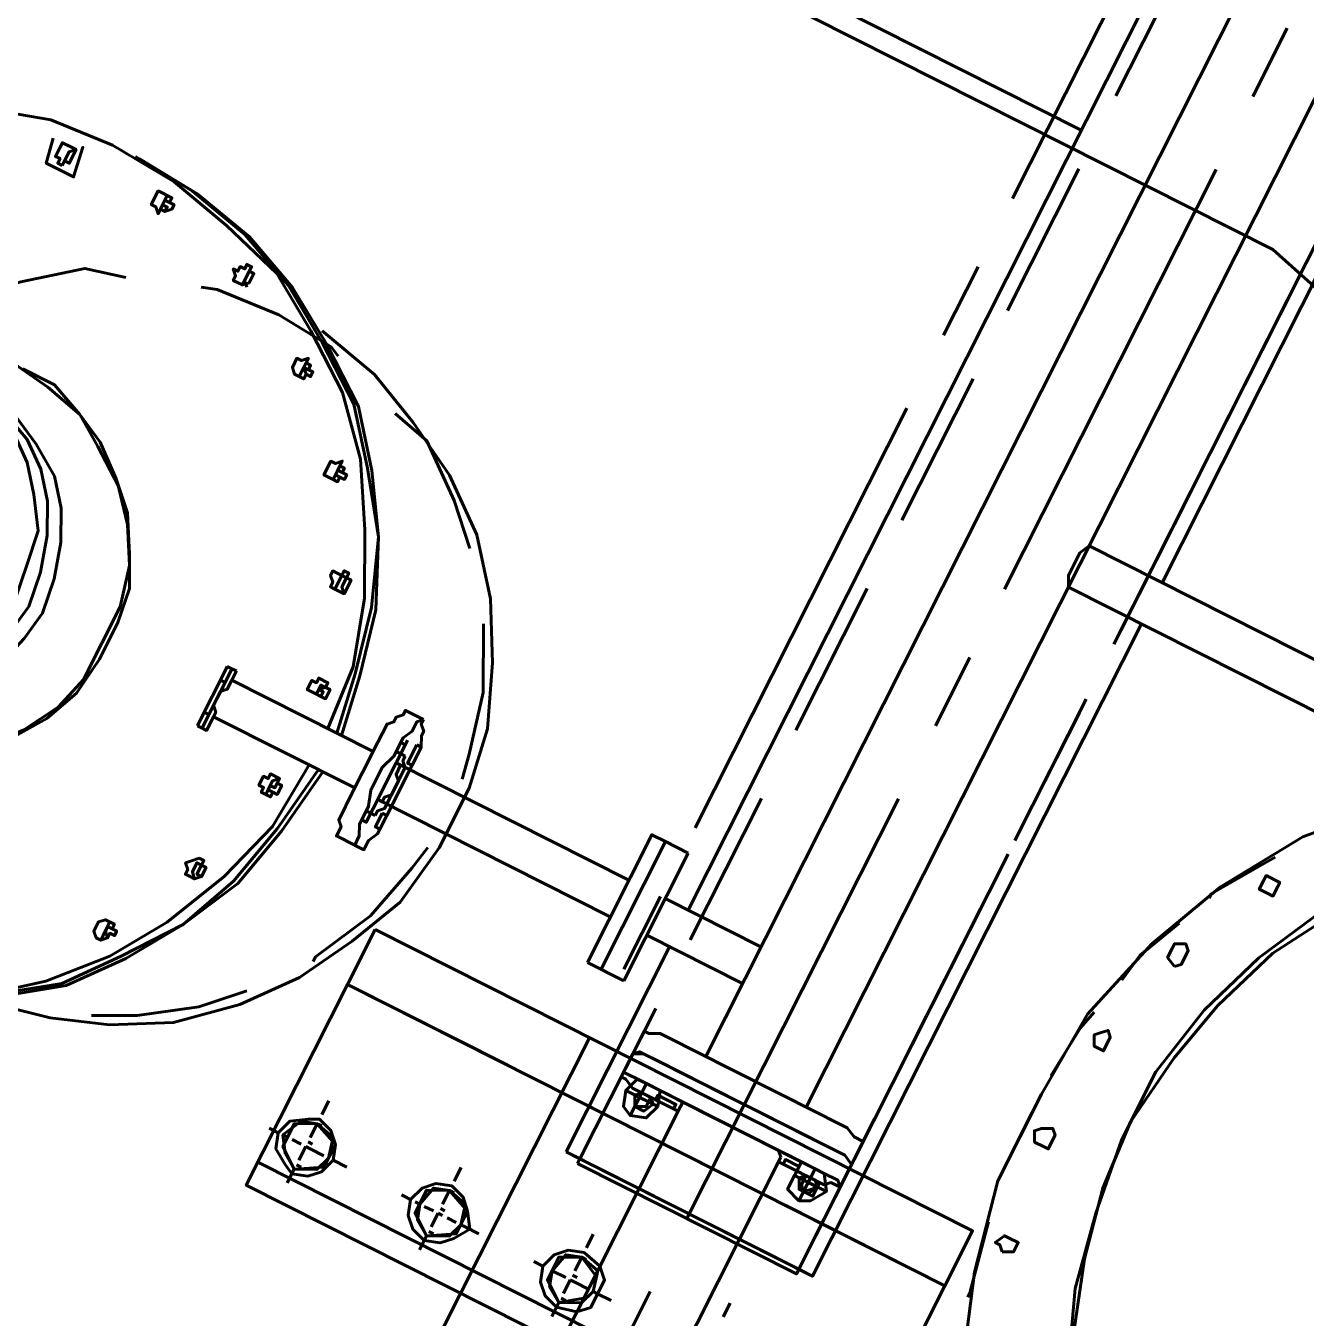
# Model space of a CAD drawing. Header units: metres. Extents: x 0 to 547597, y 0 to 1844684.
# Drawn here: x 543450.217 to 543451.253, y 1844572.259 to 1844573.304 of the extents above; entities that cross this region are included whole.
import ezdxf

# ---------------------------------------------------------------- set-up
doc = ezdxf.new("R2010")
doc.units = ezdxf.units.M
doc.layers.add('5_Thep', color=4, linetype='Continuous')
doc.layers.add('giai đoạn này', color=10, linetype='Continuous', lineweight=60)

# ---------------------------------------------------------------- blocks, each defined once
blk = doc.blocks.new('MBA220-MB')
at = {"color": 1}
for points in [[(1053.9, 111.6), (1033.2, 111.6), (1310.1, 1149), (1330.8, 1144.8), (1041.5, 70.3), (1041.5, -917.5), (1025, -917.5), (1025, -111.6)], [(1396.9, 359.6), (1454.8, 305.8), (1520.9, 264.5), (1587.1, 235.6), (1661.4, 214.9), (1735.8, 210.8), (1814.4, 210.8), (1888.8, 227.3), (1959, 252.1), (2025.1, 293.4), (2083, 334.8), (2136.7, 392.6), (2178.1, 454.6)], [(1376.3, 475.3), (1413.5, 425.7), (1454.8, 384.4), (1500.3, 347.2), (1558.1, 318.2), (1616, 297.6), (1678, 285.2), (1740, 285.2), (1802, 293.4), (1864, 305.8), (1926, 330.6), (1979.7, 363.7)], [(1380.4, 475.3), (1413.5, 429.8), (1454.8, 388.5), (1500.3, 355.4), (1549.9, 326.5), (1607.7, 305.8), (1661.4, 293.4), (1723.4, 285.2), (1781.3, 289.3), (1839.2, 301.7), (1901.2, 322.4), (1954.9, 347.2)], [(1322.5, 359.6), (1322.5, 45.5)], [(1322.5, 359.6), (1322.5, 45.5)], [(1359.7, 359.6), (1359.7, 45.5)], [(1359.7, 359.6), (1359.7, 45.5)], [(1508.5, 301.7), (1508.5, 305.8), (1500.3, 305.8), (1496.1, 305.8), (1496.1, 293.4), (1500.3, 293.4), (1508.5, 293.4), (1508.5, 301.7)], [(1479.6, 293.4), (1529.2, 260.4), (1533.3, 260.4)], [(1595.3, 260.4), (1591.2, 264.5), (1578.8, 264.5), (1574.7, 260.4), (1578.8, 252.1), (1582.9, 252.1), (1591.2, 252.1), (1595.3, 260.4)], [(1562.3, 248), (1599.5, 231.4), (1624.2, 227.3)], [(1864, 239.7), (1859.8, 248), (1851.6, 248), (1851.6, 239.7), (1851.6, 235.6), (1859.8, 231.4), (1859.8, 235.6), (1864, 239.7)], [(1682.1, 235.6), (1682.1, 239.7), (1669.7, 239.7), (1665.6, 235.6), (1669.7, 231.4), (1673.8, 227.3), (1682.1, 231.4), (1682.1, 235.6)], [(1773, 231.4), (1773, 235.6), (1760.6, 235.6), (1756.5, 231.4), (1760.6, 223.2), (1764.8, 219), (1773, 223.2), (1773, 231.4)], [(1847.4, 219), (1905.3, 231.4), (1909.4, 231.4)], [(1657.3, 219), (1673.8, 214.9), (1719.3, 210.8)], [(1752.4, 210.8), (1814.4, 210.8)], [(1909.4, 66.1), (1909.4, 210.8), (1859.8, 210.8), (1859.8, -330.6)], [(1909.4, -330.6), (2091.3, -330.6), (2091.3, 210.8), (1909.4, 210.8), (1909.4, 66.1)], [(1909.4, 210.8), (1909.4, -330.6)], [(2070.6, 210.8), (2070.6, -330.6)], [(1322.5, 111.6), (66.1, 111.6)], [(1950.8, 99.2), (1950.8, 111.6), (1359.7, 111.6)], [(1950.8, 111.6), (1950.8, -111.6)], [(1004.3, 99.2), (1384.5, 99.2)], [(1182, 99.2), (1053.9, 99.2)], [(1372.1, 99.2), (1244, 99.2)], [(1562.3, 99.2), (1434.1, 99.2)], [(1446.5, 99.2), (1508.5, 99.2)], [(1574.7, 99.2), (1954.9, 99.2)], [(1752.4, 99.2), (1624.2, 99.2)], [(1950.8, 99.2), (1814.4, 99.2)], [(1835, 99.2), (1835, 90.9), (1830.9, 82.7), (1830.9, 45.5), (1830.9, 28.9), (1830.9, -28.9), (1830.9, -45.5), (1830.9, -86.8), (1835, -95.1), (1835, -99.2), (1855.7, -99.2)], [(1835, 99.2), (1835, 90.9), (1830.9, 82.7), (1830.9, 45.5), (1830.9, 28.9), (1830.9, -28.9), (1830.9, -45.5), (1830.9, -86.8), (1835, -95.1), (1835, -99.2), (1855.7, -99.2)], [(1855.7, 99.2), (1835, 99.2)], [(1855.7, 99.2), (1835, 99.2)], [(1855.7, 99.2), (1851.6, 90.9), (1851.6, 70.3), (1851.6, 53.7), (1851.6, -57.9), (1851.6, -70.3), (1851.6, -90.9), (1855.7, -99.2), (1855.7, -99.2)], [(1855.7, 99.2), (1851.6, 90.9), (1851.6, 70.3), (1851.6, 62), (1851.6, -62), (1851.6, -74.4), (1851.6, -95.1), (1855.7, -99.2), (1855.7, -99.2)], [(1855.7, 99.2), (1851.6, 90.9), (1851.6, 70.3), (1851.6, 53.7), (1851.6, -57.9), (1851.6, -70.3), (1851.6, -90.9), (1855.7, -99.2), (1855.7, -99.2)], [(1855.7, 99.2), (1851.6, 90.9), (1851.6, 70.3), (1851.6, 62), (1851.6, -62), (1851.6, -74.4), (1851.6, -95.1), (1855.7, -99.2), (1855.7, -99.2)], [(1855.7, 99.2), (1876.4, 99.2)], [(1855.7, 99.2), (1876.4, 99.2)], [(1880.5, 45.5), (1880.5, 86.8), (1876.4, 90.9), (1876.4, 99.2), (1872.2, 95.1), (1872.2, 82.7), (1872.2, 70.3), (1872.2, -70.3), (1872.2, -82.7), (1872.2, -99.2), (1876.4, -99.2), (1876.4, -95.1), (1880.5, -86.8), (1880.5, -45.5)], [(1880.5, 45.5), (1880.5, 86.8), (1876.4, 90.9), (1876.4, 99.2), (1872.2, 95.1), (1872.2, 82.7), (1872.2, 70.3), (1872.2, -70.3), (1872.2, -82.7), (1872.2, -99.2), (1876.4, -99.2), (1876.4, -95.1), (1880.5, -86.8), (1880.5, -45.5)], [(1954.9, -99.2), (1954.9, 99.2), (1950.8, 99.2), (1950.8, -99.2), (1954.9, -99.2)], [(1884.6, 62), (1872.2, 62), (1872.2, 74.4), (1872.2, 82.7), (1884.6, 90.9), (1897, 82.7), (1901.2, 74.4), (1897, 62), (1884.6, 62)], [(1884.6, 90.9), (1884.6, 62)], [(1872.2, 74.4), (1901.2, 74.4)], [(1884.6, 70.3), (1880.5, 70.3), (1880.5, 74.4), (1880.5, 78.5), (1884.6, 82.7), (1888.8, 78.5), (1892.9, 74.4), (1888.8, 70.3), (1884.6, 70.3), (1880.5, 70.3), (1880.5, 74.4), (1880.5, 78.5), (1884.6, 82.7), (1892.9, 78.5), (1892.9, 70.3), (1884.6, 70.3)], [(1892.9, 74.4), (1892.9, 82.7), (1880.5, 82.7), (1880.5, 70.3), (1884.6, 66.1), (1892.9, 70.3), (1892.9, 74.4)], [(1880.5, 74.4), (1892.9, 74.4)], [(1884.6, 82.7), (1884.6, 66.1)], [(1872.2, 66.1), (1872.2, 66.1), (1872.2, 49.6), (1872.2, 49.6), (1872.2, 45.5), (1872.2, 66.1)], [(1872.2, 66.1), (1872.2, 66.1), (1872.2, 49.6), (1872.2, 49.6), (1872.2, 45.5), (1872.2, 66.1)], [(1880.5, 66.1), (1880.5, 62), (1876.4, 62), (1876.4, 49.6), (1880.5, 49.6), (1880.5, 45.5), (1880.5, 66.1)], [(1880.5, 66.1), (1880.5, 62), (1876.4, 62), (1876.4, 49.6), (1880.5, 49.6), (1880.5, 45.5), (1880.5, 66.1)], [(2000.3, 62), (2012.7, 62)], [(1830.9, 45.5), (-872.1, 45.5)], [(1830.9, 45.5), (-872.1, 45.5)], [(1322.5, 45.5), (1330.8, 41.3), (1351.5, 41.3), (1359.7, 45.5)], [(1322.5, 45.5), (1330.8, 41.3), (1351.5, 41.3), (1359.7, 45.5)], [(1876.4, 45.5), (1872.2, 41.3), (1872.2, -45.5), (1876.4, -45.5)], [(1876.4, 45.5), (1872.2, 41.3), (1872.2, -45.5), (1876.4, -45.5)], [(1876.4, 45.5), (3905.6, 45.5)], [(1876.4, 45.5), (3905.6, 45.5)], [(938.2, 0), (876.2, 0)], [(1384.5, 0), (1004.3, 0)], [(1508.5, 0), (1446.5, 0)], [(1954.9, 0), (1574.7, 0)], [(1909.4, -124), (1909.4, 4.1)], [(1909.4, 4.1), (1909.4, -124)], [(2083, 0), (2021, 0)], [(2041.7, -37.2), (2041.7, -24.8)], [(2066.5, -62), (2062.3, -45.5), (2054.1, -37.2), (2041.7, -37.2), (2029.3, -37.2), (2021, -45.5), (2016.9, -62), (2021, -74.4), (2029.3, -82.7), (2041.7, -86.8), (2054.1, -82.7), (2062.3, -74.4), (2066.5, -62)], [(2062.3, -62), (2054.1, -45.5), (2041.7, -41.3), (2025.1, -45.5), (2021, -62), (2025.1, -74.4), (2041.7, -78.5), (2054.1, -74.4), (2062.3, -62), (2049.9, -78.5), (2029.3, -78.5), (2021, -62), (2029.3, -45.5), (2049.9, -45.5), (2062.3, -62)], [(2041.7, -41.3), (2041.7, -37.2)], [(1830.9, -45.5), (-863.8, -45.5)], [(1830.9, -45.5), (-863.8, -45.5)], [(1731.7, -132.3), (1731.7, -45.5)], [(1731.7, -132.3), (1731.7, -45.5)], [(1764.8, -132.3), (1764.8, -45.5)], [(1764.8, -132.3), (1764.8, -45.5)], [(1872.2, -45.5), (1872.2, -45.5), (1872.2, -66.1), (1872.2, -66.1), (1872.2, -66.1), (1872.2, -45.5)], [(1872.2, -45.5), (1872.2, -45.5), (1872.2, -66.1), (1872.2, -66.1), (1872.2, -66.1), (1872.2, -45.5)], [(1880.5, -45.5), (1880.5, -49.6), (1876.4, -49.6), (1876.4, -66.1), (1880.5, -66.1), (1880.5, -66.1), (1880.5, -45.5)], [(1876.4, -45.5), (3905.6, -45.5)], [(1880.5, -45.5), (1880.5, -49.6), (1876.4, -49.6), (1876.4, -66.1), (1880.5, -66.1), (1880.5, -66.1), (1880.5, -45.5)], [(1876.4, -45.5), (3905.6, -45.5)], [(2041.7, -57.9), (2041.7, -45.5)], [(1884.6, -62), (1872.2, -66.1), (1872.2, -78.5), (1872.2, -86.8), (1884.6, -90.9), (1897, -86.8), (1901.2, -78.5), (1897, -66.1), (1884.6, -62)], [(1884.6, -90.9), (1884.6, -62)], [(2000.3, -62), (2012.7, -62)], [(2021, -62), (2021, -57.9)], [(2021, -62), (2033.4, -62)], [(2037.5, -62), (2037.5, -57.9)], [(2041.7, -62), (2041.7, -57.9)], [(2041.7, -62), (2054.1, -62)], [(2058.2, -62), (2058.2, -57.9)], [(2062.3, -62), (2074.7, -62)], [(1884.6, -66.1), (1880.5, -70.3), (1880.5, -78.5), (1880.5, -78.5), (1884.6, -82.7), (1892.9, -78.5), (1892.9, -70.3), (1884.6, -66.1)], [(1892.9, -78.5), (1892.9, -70.3), (1884.6, -66.1), (1880.5, -70.3), (1880.5, -78.5), (1884.6, -82.7), (1892.9, -78.5), (1892.9, -78.5)], [(1884.6, -70.3), (1880.5, -70.3), (1880.5, -78.5), (1880.5, -78.5), (1888.8, -78.5), (1892.9, -78.5), (1888.8, -70.3), (1884.6, -70.3)], [(1884.6, -82.7), (1884.6, -66.1)], [(2041.7, -78.5), (2041.7, -66.1)], [(1872.2, -78.5), (1901.2, -78.5)], [(1880.5, -78.5), (1892.9, -78.5)], [(2041.7, -78.5), (2041.7, -78.5)], [(2041.7, -95.1), (2041.7, -86.8)], [(863.8, -99.2), (987.8, -99.2)], [(1053.9, -99.2), (1182, -99.2)], [(1244, -99.2), (1372.1, -99.2)], [(1434.1, -99.2), (1562.3, -99.2)], [(1624.2, -99.2), (1752.4, -99.2)], [(1814.4, -99.2), (1950.8, -99.2)], [(1855.7, -99.2), (1876.4, -99.2)], [(1855.7, -99.2), (1876.4, -99.2)], [(1950.8, -111.6), (1950.8, -99.2)], [(-1847.4, -111.6), (1731.7, -111.6)], [(1764.8, -111.6), (1950.8, -111.6)], [(1690.4, -132.3), (1806.1, -132.3)], [(1806.1, -152.9), (1690.4, -152.9), (1690.4, -132.3)], [(1690.4, -132.3), (1806.1, -132.3)], [(1806.1, -152.9), (1690.4, -152.9), (1690.4, -132.3)], [(1806.1, -165.3), (1806.1, -132.3)], [(1806.1, -165.3), (1806.1, -132.3)], [(1099.4, -136.4), (719.1, -136.4)], [(1223.4, -136.4), (1161.4, -136.4)], [(1669.7, -136.4), (1289.5, -136.4)], [(1797.8, -136.4), (1731.7, -136.4)], [(2289.7, -136.4), (1859.8, -136.4)], [(2041.7, -157.1), (2041.7, -144.7)], [(1690.4, -152.9), (1806.1, -152.9)], [(1806.1, -165.3), (1690.4, -165.3), (1690.4, -152.9)], [(1690.4, -152.9), (1806.1, -152.9)], [(1806.1, -165.3), (1690.4, -165.3), (1690.4, -152.9)], [(2066.5, -181.8), (2062.3, -169.5), (2054.1, -161.2), (2041.7, -152.9), (2029.3, -161.2), (2021, -169.5), (2016.9, -181.8), (2021, -194.2), (2029.3, -202.5), (2041.7, -206.6), (2054.1, -202.5), (2062.3, -194.2), (2066.5, -181.8)], [(1731.7, -165.3), (1731.7, -376.1)], [(1731.7, -165.3), (1731.7, -376.1)], [(1764.8, -165.3), (1764.8, -376.1)], [(1764.8, -165.3), (1764.8, -376.1)], [(2062.3, -181.8), (2054.1, -165.3), (2041.7, -161.2), (2025.1, -165.3), (2021, -181.8), (2025.1, -194.2), (2041.7, -198.4), (2054.1, -194.2), (2062.3, -181.8), (2049.9, -198.4), (2029.3, -198.4), (2021, -181.8), (2029.3, -161.2), (2049.9, -161.2), (2062.3, -181.8)], [(2041.7, -161.2), (2041.7, -157.1)], [(2041.7, -173.6), (2041.7, -165.3)], [(2021, -181.8), (2021, -177.7)], [(2037.5, -181.8), (2037.5, -177.7)], [(2041.7, -181.8), (2041.7, -177.7)], [(2058.2, -181.8), (2058.2, -177.7)], [(1859.8, -330.6), (1909.4, -330.6), (1909.4, -186)], [(1909.4, -186), (1909.4, -330.6)], [(2000.3, -181.8), (2012.7, -181.8)], [(2021, -181.8), (2033.4, -181.8)], [(2041.7, -181.8), (2054.1, -181.8)], [(2041.7, -194.2), (2041.7, -186)], [(2062.3, -181.8), (2074.7, -181.8)], [(2041.7, -202.5), (2041.7, -198.4)], [(2041.7, -214.9), (2041.7, -206.6)], [(2041.7, -276.9), (2041.7, -264.5)], [(2066.5, -301.7), (2062.3, -289.3), (2054.1, -281), (2041.7, -276.9), (2029.3, -281), (2021, -289.3), (2016.9, -301.7), (2021, -310), (2029.3, -322.4), (2041.7, -326.5), (2054.1, -322.4), (2062.3, -310), (2066.5, -301.7)], [(2062.3, -301.7), (2054.1, -285.2), (2041.7, -281), (2025.1, -285.2), (2021, -301.7), (2025.1, -314.1), (2041.7, -322.4), (2054.1, -314.1), (2062.3, -301.7), (2049.9, -318.2), (2029.3, -318.2), (2021, -301.7), (2029.3, -281), (2049.9, -281), (2062.3, -301.7)], [(2041.7, -281), (2041.7, -281)], [(2041.7, -297.6), (2041.7, -285.2)], [(2000.3, -301.7), (2012.7, -301.7)], [(2021, -301.7), (2021, -297.6)], [(2021, -301.7), (2033.4, -301.7)], [(2037.5, -301.7), (2037.5, -297.6)], [(2041.7, -301.7), (2041.7, -297.6)], [(2041.7, -301.7), (2054.1, -301.7)], [(2058.2, -301.7), (2058.2, -297.6)], [(2062.3, -301.7), (2074.7, -301.7)], [(2041.7, -314.1), (2041.7, -305.8)], [(1446.5, -586.9), (1458.9, -533.2), (1479.6, -487.7), (1504.4, -442.2), (1537.5, -400.9), (1578.8, -367.8), (1624.2, -343), (1673.8, -322.4), (1723.4, -314.1), (1777.2, -314.1), (1830.9, -322.4), (1876.4, -343), (1921.8, -367.8), (1963.2, -400.9), (2000.3, -442.2), (2025.1, -487.7), (2041.7, -533.2), (2054.1, -586.9)], [(1599.5, -363.7), (1649, -338.9), (1698.6, -326.5), (1719.3, -322.4)], [(1781.3, -322.4), (1802, -326.5), (1851.6, -338.9), (1901.2, -363.7), (1905.3, -363.7)], [(2041.7, -322.4), (2041.7, -318.2)], [(2041.7, -334.8), (2041.7, -326.5)], [(1690.4, -372), (1694.5, -372), (1698.6, -367.8), (1702.8, -367.8), (1711, -363.7), (1719.3, -363.7), (1727.6, -363.7), (1773, -363.7), (1781.3, -363.7), (1789.6, -363.7), (1797.8, -367.8), (1806.1, -367.8), (1806.1, -372), (1806.1, -376.1), (1806.1, -376.1), (1797.8, -376.1), (1789.6, -380.2), (1773, -380.2), (1760.6, -384.4), (1740, -384.4), (1727.6, -380.2), (1711, -380.2), (1702.8, -376.1), (1698.6, -376.1), (1694.5, -376.1), (1690.4, -372)], [(1711, -367.8), (1711, -363.7), (1727.6, -363.7), (1727.6, -367.8), (1711, -367.8)], [(1773, -367.8), (1773, -363.7), (1785.4, -363.7), (1785.4, -367.8), (1773, -367.8)], [(1806.1, -388.5), (1806.1, -392.6), (1797.8, -392.6), (1793.7, -396.8), (1785.4, -396.8), (1777.2, -396.8), (1723.4, -396.8), (1715.2, -396.8), (1706.9, -396.8), (1702.8, -392.6), (1698.6, -392.6), (1694.5, -388.5), (1690.4, -388.5), (1690.4, -372)], [(1711, -376.1), (1727.6, -376.1), (1723.4, -376.1), (1723.4, -380.2), (1715.2, -380.2), (1715.2, -376.1), (1711, -376.1)], [(1723.4, -372), (1727.6, -372), (1731.7, -367.8), (1768.9, -367.8), (1773, -372), (1777.2, -372)], [(1723.4, -372), (1723.4, -376.1), (1731.7, -376.1), (1773, -376.1), (1777.2, -376.1), (1777.2, -372)], [(1723.4, -372), (1723.4, -376.1)], [(1731.7, -372), (1740, -372), (1744.1, -367.8), (1756.5, -367.8), (1760.6, -372), (1764.8, -372), (1764.8, -376.1), (1731.7, -376.1), (1731.7, -372)], [(1735.8, -376.1), (1764.8, -376.1)], [(1740, -376.1), (1760.6, -376.1)], [(1773, -376.1), (1785.4, -376.1), (1785.4, -380.2), (1777.2, -380.2), (1777.2, -376.1), (1773, -376.1)], [(1777.2, -372), (1777.2, -376.1)], [(1806.1, -372), (1806.1, -388.5)], [(1731.7, -524.9), (1731.7, -396.8)], [(1764.8, -524.9), (1764.8, -396.8)], [(1479.6, -504.2), (1487.9, -471.2), (1520.9, -429.8), (1549.9, -400.9)], [(1950.8, -400.9), (1979.7, -429.8), (2008.6, -471.2), (2025.1, -504.2)], [(1388.7, -781.1), (1392.8, -727.4), (1405.2, -673.7), (1425.9, -624.1), (1454.8, -578.6), (1487.9, -533.2), (1529.2, -500.1), (1574.7, -471.2), (1628.4, -446.4), (1682.1, -434), (1731.7, -425.7)], [(1764.8, -425.7), (1822.6, -434), (1876.4, -446.4), (1926, -471.2), (1971.4, -500.1), (2012.7, -533.2), (2045.8, -578.6), (2074.7, -624.1), (2095.4, -673.7), (2107.8, -727.4), (2111.9, -781.1), (2111.9, -785.3)], [(1388.7, -785.3), (1392.8, -731.5), (1405.2, -677.8), (1425.9, -628.2), (1454.8, -582.7), (1487.9, -537.3), (1529.2, -504.2), (1574.7, -471.2), (1628.4, -450.5), (1682.1, -438.1), (1731.7, -429.8)], [(1388.7, -785.3), (1392.8, -731.5), (1405.2, -677.8), (1425.9, -628.2), (1454.8, -582.7), (1487.9, -537.3), (1529.2, -504.2), (1574.7, -471.2), (1628.4, -450.5), (1682.1, -438.1), (1731.7, -429.8)], [(1649, -1132.4), (1595.3, -1111.8), (1545.7, -1087), (1500.3, -1049.8), (1463.1, -1012.6), (1434.1, -963), (1409.3, -913.4), (1392.8, -859.7), (1388.7, -805.9), (1392.8, -748.1), (1405.2, -694.3), (1421.7, -640.6), (1450.7, -595.1), (1483.7, -549.7), (1525.1, -512.5), (1574.7, -483.6), (1624.2, -458.8), (1678, -442.2), (1731.7, -438.1)], [(1764.8, -429.8), (1822.6, -438.1), (1876.4, -450.5), (1926, -471.2), (1971.4, -504.2), (2012.7, -537.3), (2045.8, -582.7), (2074.7, -628.2), (2095.4, -677.8), (2107.8, -731.5), (2111.9, -785.3), (2111.9, -789.4)], [(1764.8, -429.8), (1822.6, -438.1), (1876.4, -450.5), (1926, -471.2), (1971.4, -504.2), (2012.7, -537.3), (2045.8, -582.7), (2074.7, -628.2), (2095.4, -677.8), (2107.8, -731.5), (2111.9, -785.3)], [(1764.8, -438.1), (1822.6, -442.2), (1876.4, -458.8), (1930.1, -483.6), (1975.5, -512.5), (2016.9, -549.7), (2054.1, -595.1), (2078.9, -640.6), (2099.5, -694.3), (2107.8, -748.1), (2111.9, -805.9), (2103.7, -859.7), (2091.3, -913.4), (2066.5, -963), (2037.5, -1012.6), (2000.3, -1049.8), (1954.9, -1087), (1905.3, -1111.8), (1851.6, -1132.4)], [(1711, -458.8), (1711, -462.9), (1711, -467), (1702.8, -467), (1702.8, -462.9), (1698.6, -462.9), (1698.6, -454.6), (1702.8, -454.6), (1702.8, -450.5), (1711, -450.5), (1711, -454.6), (1711, -454.6), (1711, -458.8)], [(1711, -454.6), (1711, -458.8), (1711, -458.8), (1711, -458.8), (1702.8, -458.8), (1702.8, -458.8), (1702.8, -454.6)], [(1711, -454.6), (1711, -458.8), (1711, -458.8), (1711, -458.8), (1702.8, -458.8), (1702.8, -458.8), (1702.8, -454.6)], [(1711, -454.6), (1706.9, -454.6), (1706.9, -458.8), (1702.8, -454.6), (1702.8, -454.6)], [(1802, -458.8), (1802, -462.9), (1797.8, -462.9), (1797.8, -467), (1789.6, -467), (1789.6, -462.9), (1785.4, -462.9), (1785.4, -454.6), (1789.6, -454.6), (1789.6, -450.5), (1797.8, -450.5), (1797.8, -454.6), (1802, -454.6), (1802, -458.8)], [(1802, -454.6), (1802, -458.8), (1797.8, -458.8), (1797.8, -458.8), (1793.7, -458.8), (1789.6, -458.8), (1785.4, -454.6)], [(1802, -454.6), (1802, -458.8), (1797.8, -458.8), (1797.8, -458.8), (1793.7, -458.8), (1789.6, -458.8), (1785.4, -454.6)], [(1797.8, -454.6), (1797.8, -454.6), (1797.8, -458.8), (1793.7, -458.8), (1793.7, -454.6), (1789.6, -454.6)], [(1628.4, -483.6), (1628.4, -487.7), (1624.2, -487.7), (1620.1, -491.8), (1616, -491.8), (1616, -487.7), (1616, -487.7), (1616, -483.6), (1611.8, -483.6), (1611.8, -479.4), (1616, -479.4), (1616, -475.3), (1628.4, -475.3), (1628.4, -483.6)], [(1628.4, -475.3), (1624.2, -479.4), (1616, -479.4), (1616, -475.3)], [(1628.4, -479.4), (1628.4, -483.6), (1616, -483.6), (1616, -479.4)], [(1628.4, -479.4), (1628.4, -483.6), (1616, -483.6), (1616, -479.4)], [(1888.8, -483.6), (1888.8, -487.7), (1884.6, -487.7), (1880.5, -491.8), (1880.5, -491.8), (1876.4, -487.7), (1872.2, -483.6), (1872.2, -479.4), (1876.4, -479.4), (1876.4, -475.3), (1884.6, -475.3), (1888.8, -479.4), (1888.8, -483.6)], [(1888.8, -479.4), (1884.6, -483.6), (1876.4, -483.6), (1876.4, -479.4), (1872.2, -479.4)], [(1888.8, -479.4), (1884.6, -483.6), (1876.4, -483.6), (1876.4, -479.4), (1872.2, -479.4)], [(1884.6, -475.3), (1884.6, -479.4), (1876.4, -479.4), (1876.4, -475.3)], [(1549.9, -524.9), (1549.9, -533.2), (1537.5, -533.2), (1537.5, -529), (1533.3, -524.9), (1537.5, -524.9), (1537.5, -520.8), (1541.6, -520.8), (1541.6, -516.6), (1545.7, -516.6), (1545.7, -520.8), (1549.9, -520.8), (1549.9, -524.9)], [(1549.9, -520.8), (1545.7, -520.8), (1545.7, -524.9), (1541.6, -524.9), (1541.6, -520.8), (1537.5, -520.8)], [(1967.3, -524.9), (1967.3, -529), (1963.2, -533.2), (1954.9, -533.2), (1950.8, -529), (1950.8, -520.8), (1954.9, -520.8), (1954.9, -516.6), (1959, -516.6), (1959, -520.8), (1963.2, -520.8), (1967.3, -524.9), (1967.3, -524.9)], [(1963.2, -520.8), (1959, -524.9), (1954.9, -524.9), (1954.9, -520.8)], [(1549.9, -524.9), (1545.7, -524.9), (1541.6, -524.9), (1537.5, -524.9)], [(1549.9, -524.9), (1545.7, -524.9), (1541.6, -524.9), (1537.5, -524.9)], [(1723.4, -524.9), (1723.4, -529)], [(1731.7, -524.9), (1723.4, -524.9)], [(1735.8, -529), (1735.8, -533.2), (1723.4, -533.2)], [(1735.8, -529), (1723.4, -529), (1723.4, -533.2)], [(1764.8, -524.9), (1760.6, -524.9), (1756.5, -529), (1744.1, -529), (1740, -524.9), (1731.7, -524.9)], [(1735.8, -529), (1764.8, -529)], [(1764.8, -533.2), (1735.8, -533.2)], [(1777.2, -529), (1777.2, -524.9), (1764.8, -524.9)], [(1777.2, -533.2), (1777.2, -529), (1764.8, -529), (1764.8, -533.2), (1777.2, -533.2)], [(1967.3, -524.9), (1963.2, -524.9), (1963.2, -524.9), (1954.9, -524.9), (1954.9, -524.9), (1950.8, -524.9)], [(1967.3, -524.9), (1963.2, -524.9), (1963.2, -524.9), (1954.9, -524.9), (1954.9, -524.9), (1950.8, -524.9)], [(1458.9, -690.2), (1454.8, -677.8), (1450.7, -624.1), (1454.8, -574.5), (1458.9, -566.2)], [(1487.9, -586.9), (1487.9, -591), (1483.7, -595.1), (1475.5, -595.1), (1475.5, -591), (1471.3, -586.9), (1471.3, -586.9), (1475.5, -586.9), (1475.5, -582.7), (1479.6, -582.7), (1479.6, -578.6), (1483.7, -578.6), (1483.7, -582.7), (1487.9, -582.7), (1487.9, -586.9)], [(1487.9, -582.7), (1483.7, -582.7), (1479.6, -586.9), (1479.6, -586.9), (1479.6, -582.7), (1475.5, -582.7)], [(1479.6, -582.7), (1479.6, -578.6)], [(1487.9, -586.9), (1483.7, -586.9), (1483.7, -586.9), (1479.6, -586.9), (1475.5, -586.9)], [(1487.9, -586.9), (1483.7, -586.9), (1483.7, -586.9), (1479.6, -586.9), (1475.5, -586.9)], [(1582.9, -789.4), (1582.9, -760.5), (1595.3, -731.5), (1607.7, -706.7), (1628.4, -681.9), (1649, -661.3), (1678, -644.7), (1702.8, -632.3), (1731.7, -628.2), (1764.8, -628.2), (1797.8, -632.3), (1826.8, -644.7), (1851.6, -661.3), (1872.2, -681.9), (1892.9, -706.7), (1905.3, -731.5), (1913.6, -760.5), (1917.7, -789.4)], [(1611.8, -884.5), (1595.3, -855.5), (1582.9, -826.6), (1582.9, -793.5), (1587.1, -764.6), (1595.3, -731.5), (1611.8, -706.7), (1632.5, -677.8), (1657.3, -657.1), (1686.2, -640.6), (1719.3, -632.3), (1752.4, -632.3), (1785.4, -632.3), (1814.4, -640.6), (1843.3, -657.1), (1868.1, -677.8), (1888.8, -706.7), (1905.3, -731.5), (1913.6, -764.6), (1917.7, -793.5), (1913.6, -826.6), (1905.3, -855.5), (1892.9, -884.5)], [(1442.4, -661.3), (1442.4, -669.5), (1438.3, -669.5), (1434.1, -673.7), (1434.1, -673.7), (1434.1, -669.5), (1430, -669.5), (1430, -665.4), (1425.9, -665.4), (1425.9, -661.3), (1430, -661.3), (1430, -657.1), (1438.3, -657.1), (1442.4, -661.3), (1442.4, -661.3)], [(1442.4, -657.1), (1438.3, -661.3), (1430, -661.3), (1430, -657.1)], [(1442.4, -661.3), (1442.4, -661.3), (1430, -661.3), (1430, -661.3)], [(1442.4, -661.3), (1442.4, -661.3), (1430, -661.3), (1430, -661.3)], [(1892.9, -830.7), (1888.8, -801.8), (1880.5, -777), (1868.1, -752.2), (1851.6, -727.4), (1830.9, -710.9), (1806.1, -698.5), (1777.2, -690.2), (1752.4, -686.1), (1723.4, -690.2), (1694.5, -698.5), (1669.7, -710.9), (1649, -727.4), (1632.5, -752.2), (1620.1, -777), (1611.8, -801.8), (1611.8, -830.7)], [(1892.9, -843.1), (1888.8, -814.2), (1880.5, -789.4), (1868.1, -760.5), (1851.6, -739.8), (1830.9, -723.3), (1806.1, -710.9), (1777.2, -702.6), (1752.4, -698.5), (1723.4, -702.6), (1694.5, -710.9), (1669.7, -723.3), (1649, -739.8), (1632.5, -760.5), (1620.1, -789.4), (1611.8, -814.2), (1611.8, -843.1)], [(1892.9, -855.5), (1888.8, -826.6), (1880.5, -801.8), (1868.1, -772.9), (1851.6, -752.2), (1830.9, -735.7), (1806.1, -719.1), (1777.2, -715), (1752.4, -710.9), (1723.4, -715), (1694.5, -719.1), (1669.7, -735.7), (1649, -752.2), (1632.5, -772.9), (1620.1, -801.8), (1611.8, -826.6), (1611.8, -855.5)], [(1421.7, -748.1), (1417.6, -752.2), (1417.6, -756.3), (1405.2, -756.3), (1405.2, -743.9), (1409.3, -743.9), (1409.3, -739.8), (1413.5, -739.8), (1417.6, -743.9), (1417.6, -748.1), (1421.7, -748.1), (1421.7, -748.1)], [(1417.6, -743.9), (1413.5, -743.9), (1413.5, -748.1), (1409.3, -748.1), (1409.3, -743.9), (1405.2, -743.9)], [(1417.6, -748.1), (1413.5, -748.1), (1413.5, -748.1), (1409.3, -748.1), (1409.3, -748.1), (1405.2, -748.1)], [(1417.6, -748.1), (1413.5, -748.1), (1413.5, -748.1), (1409.3, -748.1), (1409.3, -748.1), (1405.2, -748.1)], [(1554, -855.5), (1520.9, -822.5), (1487.9, -781.1), (1479.6, -748.1)], [(1425.9, -847.3), (1425.9, -822.5), (1401.1, -826.6), (1425.9, -822.5)], [(1405.2, -851.4), (1425.9, -847.3), (1425.9, -822.5)], [(1417.6, -830.7), (1417.6, -834.9), (1409.3, -834.9), (1405.2, -830.7)], [(1421.7, -834.9), (1421.7, -839), (1417.6, -839), (1417.6, -843.1), (1413.5, -843.1), (1409.3, -843.1), (1405.2, -843.1), (1405.2, -830.7), (1409.3, -830.7), (1417.6, -830.7), (1417.6, -834.9), (1421.7, -834.9)], [(1417.6, -830.7), (1405.2, -830.7)], [(1417.6, -830.7), (1417.6, -834.9), (1409.3, -834.9), (1405.2, -830.7)], [(1417.6, -830.7), (1405.2, -830.7)], [(1421.7, -834.9), (1421.7, -839), (1417.6, -839), (1417.6, -843.1), (1413.5, -843.1), (1413.5, -843.1), (1413.5, -843.1), (1409.3, -843.1), (1405.2, -843.1), (1405.2, -834.9)], [(1421.7, -834.9), (1421.7, -839), (1417.6, -839), (1417.6, -843.1), (1413.5, -843.1), (1413.5, -843.1), (1413.5, -843.1), (1409.3, -843.1), (1405.2, -843.1), (1405.2, -834.9)], [(1417.6, -830.7), (1413.5, -830.7), (1409.3, -830.7), (1409.3, -830.7)]]:
    blk.add_lwpolyline(points, dxfattribs=at)
blk = doc.blocks.new('mb moiTQK')
at = {"layer": 'giai đoạn này', "color": 1, "linetype": 'ByBlock', "ltscale": 5, "xscale": 0.001, "yscale": 0.001, "zscale": 0.001}
blk.add_blockref('MBA220-MB', (-88.0517, -82.5102), dxfattribs=at)
blk = doc.blocks.new('ACAD-DinhViTuyenDz220kV')
blk.add_circle((543470.1879, 1844560.0696), 117.5514)
at = {"layer": '5_Thep', "rotation": 243.2403583287449}
blk.add_blockref('mb moiTQK', (543485.661, 1844458.313), dxfattribs=at)

msp = doc.modelspace()

# ---------------------------------------------------------------- block references
msp.add_blockref('ACAD-DinhViTuyenDz220kV', (0, 0))

doc.saveas('drawing.dxf')
